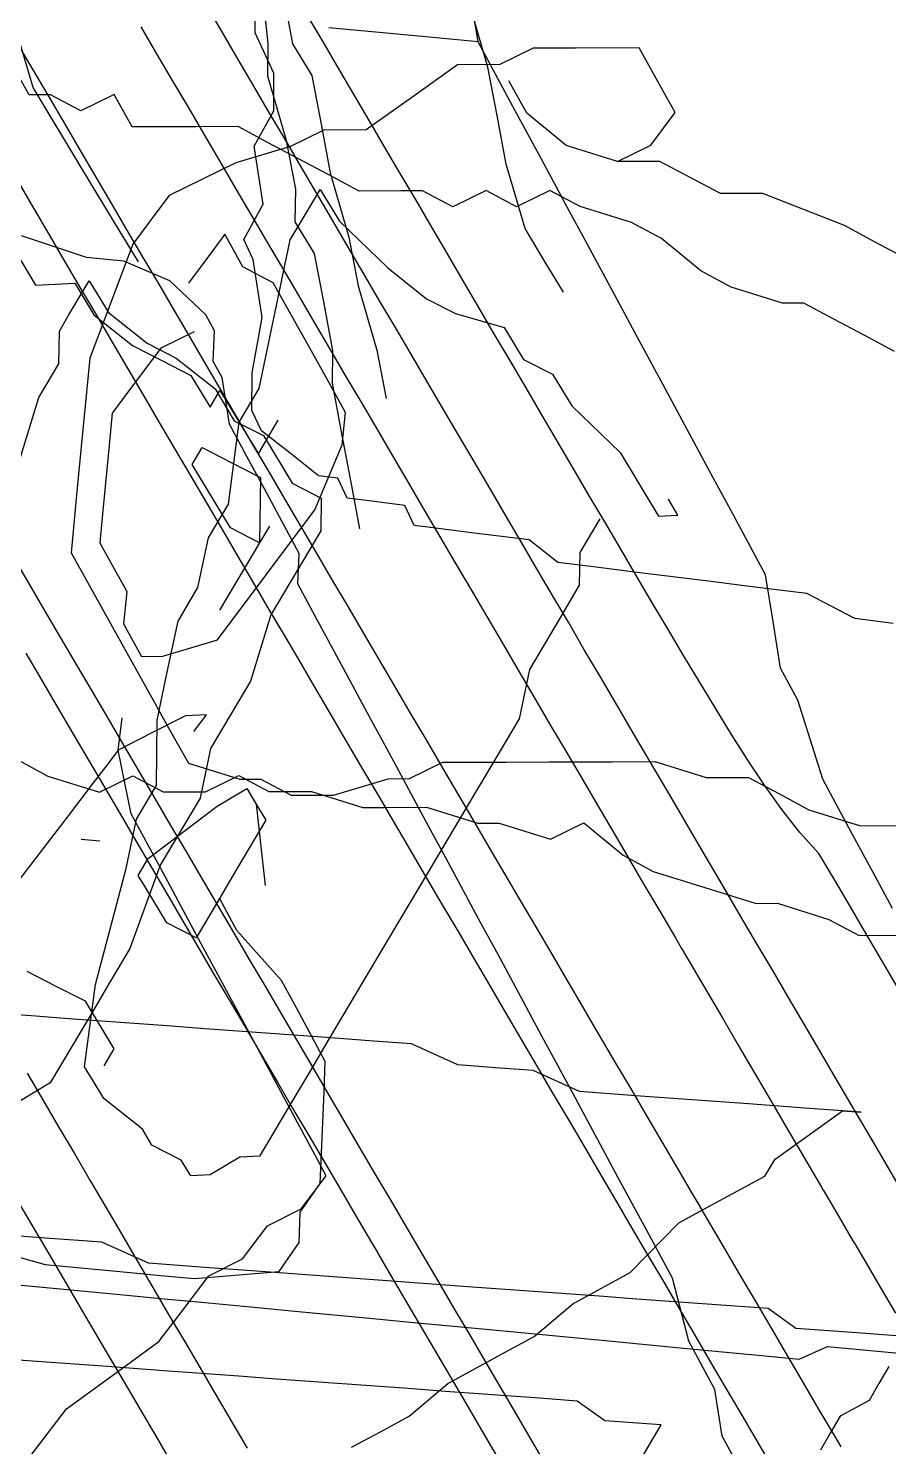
# Model space of a CAD drawing. Extents: x 360 to 742, y 109 to 616.
# Drawn here: x 603.9 to 641.1, y 212.7 to 274 of the extents above; entities that cross this region are included whole.
import ezdxf

# ---------------------------------------------------------------- set-up
doc = ezdxf.new("R2010")
doc.units = 0

msp = doc.modelspace()

# ---------------------------------------------------------------- linework, layer by layer
at = {"layer": '1', "color": 252}
for points in [[(641.219, 235.95, 16.441), (640.466, 237.345, 17.657), (639.338, 239.439, 19.487), (638.21, 241.533, 21.316), (637.135, 244.946, 24.95), (636.381, 246.341, 26.167), (636.06, 248.356, 28.582), (635.737, 250.374, 30.996), (634.983, 251.768, 32.215), (634.232, 253.166, 33.435), (633.478, 254.56, 34.655), (632.348, 256.654, 36.484), (631.598, 258.05, 37.704), (630.091, 260.841, 40.141), (629.338, 262.236, 41.36), (627.836, 265.028, 43.799), (627.082, 266.424, 45.014), (626.704, 267.121, 45.624), (625.952, 268.517, 46.845), (624.823, 270.61, 48.674), (623.319, 273.401, 51.111), (622.995, 275.42, 53.527), (622.296, 278.133, 56.551), (622.296, 278.133, 56.551)], [(618.216, 252.356, -104.479), (618.216, 252.356, -104.479), (618.216, 252.356, -104.479), (618.216, 252.356, -104.479), (618.216, 252.356, -104.479), (618.216, 252.356, -104.479), (617.819, 254.454, -103.814), (617.422, 256.553, -103.151), (617.026, 258.652, -102.49), (617.042, 260.064, -102.425), (616.648, 262.162, -101.762), (616.253, 264.261, -101.101), (615.421, 265.633, -99.902), (615.44, 267.044, -99.838), (615.044, 269.142, -99.176), (614.232, 271.927, -97.912), (614.251, 273.34, -97.849), (613.873, 276.851, -97.123)], [(641.244, 248.272, 120.626), (639.587, 248.48, 119.523), (637.523, 249.558, 117.384), (635.04, 249.867, 115.729), (633.385, 250.075, 114.628), (631.728, 250.283, 113.526), (630.072, 250.491, 112.426), (628.416, 250.7, 111.324), (626.759, 250.906, 110.223), (625.523, 251.88, 108.633), (623.868, 252.087, 107.53), (623.04, 252.191, 106.98), (621.384, 252.398, 105.877), (620.555, 252.503, 105.327), (620.146, 253.371, 104.287), (618.491, 253.579, 103.186), (617.663, 253.684, 102.634), (617.256, 254.553, 101.596), (616.426, 254.655, 101.044), (615.194, 255.628, 99.453), (613.957, 256.599, 97.862), (613.55, 257.466, 96.822), (613.562, 259.1, 95.297), (613.997, 261.497, 93.277), (613.603, 263.997, 90.71), (613.198, 264.866, 89.672), (614.04, 266.396, 88.695), (613.646, 268.896, 86.127), (614.488, 270.423, 85.15), (614.501, 272.057, 83.621), (613.687, 273.792, 81.541), (613.701, 275.426, 80.014)], [(614.913, 275.415, -81.396), (615.307, 273.317, -82.059), (616.135, 271.946, -83.256), (616.532, 269.848, -83.918), (616.931, 267.749, -84.582), (617.74, 264.965, -85.842), (618.135, 262.866, -86.505), (618.947, 260.081, -87.767), (619.344, 257.984, -88.431), (619.344, 257.984, -88.431), (619.344, 257.984, -88.431)], [(641.479, 223.996, 130.19), (640.798, 225.156, 131.256), (640.119, 226.315, 132.324), (639.44, 227.473, 133.389), (638.76, 228.63, 134.455), (638.76, 228.63, 134.455), (638.082, 229.791, 135.522), (637.404, 230.948, 136.586), (636.723, 232.106, 137.652), (636.046, 233.263, 138.719), (635.365, 234.42, 139.784), (634.687, 235.578, 140.85), (634.006, 236.737, 141.914), (633.33, 237.897, 142.985), (632.65, 239.051, 144.049), (631.973, 240.215, 145.117), (631.291, 241.371, 146.182), (630.61, 242.527, 147.247), (629.933, 243.688, 148.315), (629.256, 244.845, 149.381), (628.575, 246.004, 150.447), (627.892, 247.161, 151.515), (627.216, 248.32, 152.581), (626.535, 249.479, 153.646), (625.858, 250.636, 154.71), (625.18, 251.796, 155.776), (624.501, 252.955, 156.843), (623.823, 254.112, 157.909), (623.143, 255.269, 158.976), (622.461, 256.428, 160.04), (621.782, 257.586, 161.108), (621.103, 258.744, 162.174), (620.423, 259.9, 163.237), (619.748, 261.061, 164.304), (619.066, 262.218, 165.37), (618.387, 263.375, 166.437), (617.711, 264.536, 167.502), (617.029, 265.692, 168.57), (616.351, 266.852, 169.636), (615.67, 268.009, 170.7), (614.992, 269.169, 171.768), (614.313, 270.326, 172.833), (613.634, 271.486, 173.899), (612.956, 272.645, 174.965), (612.275, 273.803, 176.033), (611.597, 274.96, 177.099)], [(641.441, 232.545, -0.57), (640.762, 233.698, 0.498), (640.082, 234.861, 1.563), (640.082, 234.861, 1.563), (639.403, 236.018, 2.629), (638.724, 237.176, 3.695), (638.042, 238.333, 4.761), (637.216, 239.236, 6.006), (636.436, 240.225, 7.195), (635.696, 241.274, 8.34), (634.973, 242.365, 9.457), (634.269, 243.476, 10.554), (633.573, 244.606, 11.643), (632.881, 245.742, 12.722), (632.194, 246.888, 13.795), (631.509, 248.041, 14.868), (630.827, 249.193, 15.94), (630.147, 250.346, 17.009), (629.468, 251.504, 18.077), (628.789, 252.658, 19.143), (628.108, 253.816, 20.211), (627.427, 254.974, 21.276), (626.748, 256.133, 22.341), (626.07, 257.292, 23.409), (625.392, 258.446, 24.473), (624.712, 259.606, 25.541), (624.031, 260.762, 26.605), (623.353, 261.921, 27.673), (622.672, 263.082, 28.739), (621.994, 264.238, 29.805), (621.317, 265.398, 30.871), (620.636, 266.557, 31.938), (619.957, 267.714, 33), (619.279, 268.871, 34.072), (618.599, 270.031, 35.138), (617.92, 271.191, 36.204), (617.242, 272.347, 37.269), (616.562, 273.505, 38.336), (615.882, 274.663, 39.398)], [(627.002, 262.589, -98.438), (627.002, 262.589, -98.438), (627.002, 262.589, -98.438), (627.002, 262.589, -98.438), (627.002, 262.589, -98.438), (626.174, 263.962, -97.239), (625.345, 265.334, -96.042), (624.535, 268.118, -94.783), (624.139, 270.216, -94.118), (623.744, 272.316, -93.457), (622.934, 275.098, -92.193)], [(608.644, 263.891, -90.9), (608.644, 263.891, -90.9), (608.644, 263.891, -90.9), (607.817, 265.263, -89.704), (606.161, 268.006, -87.308), (604.093, 271.434, -84.314), (603.281, 274.218, -83.053)], [(608.751, 274.053, 162.057), (609.432, 272.892, 160.99), (610.108, 271.734, 159.925), (610.79, 270.578, 158.858), (611.468, 269.418, 157.792), (612.148, 268.26, 156.726), (612.826, 267.1, 155.659), (613.506, 265.943, 154.593), (614.184, 264.784, 153.527), (614.865, 263.626, 152.46), (615.546, 262.467, 151.396), (616.223, 261.309, 150.33), (616.903, 260.15, 149.265), (617.578, 258.992, 148.198), (618.26, 257.833, 147.134), (618.939, 256.676, 146.066), (619.616, 255.517, 144.999), (620.296, 254.36, 143.933), (620.976, 253.2, 142.868), (621.656, 252.043, 141.802), (622.332, 250.886, 140.735), (623.013, 249.726, 139.666), (623.694, 248.566, 138.604), (624.373, 247.411, 137.537), (625.051, 246.254, 136.472), (625.731, 245.093, 135.403), (626.409, 243.936, 134.339), (627.088, 242.778, 133.272), (627.355, 242.325, 132.858), (627.377, 242.286, 132.819), (627.377, 242.286, 132.819), (627.377, 242.286, 132.819), (627.377, 242.286, 132.819), (627.377, 242.286, 132.819), (627.377, 242.286, 132.819), (627.377, 242.286, 132.819), (627.377, 242.286, 132.819), (627.377, 242.286, 132.819), (627.853, 241.475, 132.073), (628.47, 240.421, 131.103), (629.132, 239.292, 130.066), (629.804, 238.146, 129.007), (630.482, 236.988, 127.945), (631.162, 235.832, 126.882), (631.842, 234.674, 125.814), (632.106, 234.222, 125.399), (632.13, 234.182, 125.36), (632.13, 234.182, 125.36), (632.13, 234.182, 125.36), (632.13, 234.182, 125.36), (632.13, 234.182, 125.36), (632.13, 234.182, 125.36), (632.13, 234.182, 125.36), (632.603, 233.372, 124.614), (633.221, 232.318, 123.643), (633.883, 231.193, 122.605), (634.555, 230.044, 121.549), (635.234, 228.886, 120.485), (635.498, 228.432, 120.071), (635.521, 228.396, 120.034), (635.521, 228.396, 120.034), (635.521, 228.396, 120.034), (635.521, 228.396, 120.034), (635.521, 228.396, 120.034), (635.521, 228.396, 120.034), (635.521, 228.396, 120.034), (635.521, 228.396, 120.034), (635.998, 227.586, 119.287), (636.615, 226.531, 118.318), (637.277, 225.402, 117.278), (638.15, 223.912, 115.908), (638.229, 223.777, 115.782), (638.235, 223.768, 115.774), (638.235, 223.768, 115.774), (638.235, 223.768, 115.774), (638.235, 223.768, 115.774), (638.235, 223.768, 115.774), (638.235, 223.768, 115.774), (638.235, 223.768, 115.774), (638.235, 223.768, 115.774), (638.235, 223.768, 115.774), (638.235, 223.768, 115.774), (638.235, 223.768, 115.774), (638.235, 223.768, 115.774), (638.71, 222.957, 115.029), (639.512, 221.587, 113.769), (639.586, 221.462, 113.652), (639.592, 221.453, 113.646), (639.592, 221.453, 113.646), (639.592, 221.453, 113.646), (639.592, 221.453, 113.646), (639.592, 221.453, 113.646), (639.592, 221.453, 113.646), (639.592, 221.453, 113.646), (639.592, 221.453, 113.646), (640.068, 220.644, 112.899), (640.686, 219.59, 111.928), (641.347, 218.465, 110.893)], [(623.319, 273.401, 51.111), (620.897, 273.632, 49.354), (616.863, 274.015, 46.422)], [(603.41, 273.353, 181.478), (604.091, 272.194, 180.413), (604.768, 271.034, 179.349), (605.447, 269.875, 178.282), (606.124, 268.716, 177.22), (606.804, 267.558, 176.15), (607.484, 266.402, 175.083), (608.163, 265.24, 174.015), (608.163, 265.24, 174.015), (608.841, 264.084, 172.952), (609.52, 262.927, 171.884), (610.2, 261.767, 170.817), (610.878, 260.609, 169.752), (611.557, 259.451, 168.685), (612.237, 258.295, 167.619), (612.916, 257.134, 166.553), (613.594, 255.977, 165.489), (614.276, 254.816, 164.421), (614.953, 253.661, 163.355), (615.636, 252.5, 162.29), (616.313, 251.344, 161.225), (616.991, 250.184, 160.159), (617.672, 249.025, 159.09), (618.349, 247.867, 158.026), (619.028, 246.711, 156.958), (619.71, 245.551, 155.893), (620.386, 244.393, 154.829), (621.068, 243.236, 153.762), (621.745, 242.078, 152.696), (622.426, 240.918, 151.63), (623.102, 239.762, 150.562), (623.784, 238.603, 149.496), (624.461, 237.447, 148.431), (625.138, 236.288, 147.367), (625.823, 235.127, 146.298), (626.5, 233.969, 145.231), (627.178, 232.812, 144.167), (627.859, 231.653, 143.102), (628.537, 230.496, 142.033), (629.216, 229.335, 140.967), (629.897, 228.179, 139.901), (630.576, 227.021, 138.839), (631.255, 225.863, 137.768), (631.932, 224.706, 136.703), (632.612, 223.548, 135.64), (632.878, 223.095, 135.225), (632.904, 223.054, 135.186), (632.904, 223.054, 135.186), (632.904, 223.054, 135.186), (632.904, 223.054, 135.186), (632.904, 223.054, 135.186), (632.904, 223.054, 135.186), (632.904, 223.054, 135.186), (632.903, 223.055, 135.187), (633.377, 222.244, 134.441), (633.996, 221.191, 133.468), (634.654, 220.061, 132.43), (635.329, 218.914, 131.375), (636.004, 217.761, 130.311), (636.682, 216.601, 129.244), (637.364, 215.443, 128.179), (638.043, 214.284, 127.114), (638.721, 213.127, 126.049), (638.985, 212.676, 125.631)], [(629.34, 268.234, 44.302), (630.783, 268.94, 42.746), (631.833, 270.346, 41.789), (631.833, 270.346, 41.789), (631.833, 270.346, 41.789), (631.833, 270.346, 41.789), (631.833, 270.346, 41.789), (631.443, 271.046, 42.386), (630.273, 273.145, 44.182), (627.523, 273.135, 47.415), (625.694, 273.129, 49.57), (624.253, 272.423, 51.129), (622.422, 272.417, 53.285), (620.455, 271.007, 55.321), (618.487, 269.598, 57.356), (616.656, 269.592, 59.511), (615.215, 268.886, 61.068), (612.856, 268.177, 63.702), (611.414, 267.469, 65.259), (609.975, 266.763, 66.816), (609.447, 266.06, 67.294), (608.397, 264.656, 68.253), (606.547, 259.741, 69.451), (606.276, 256.935, 69.212), (606.004, 254.13, 68.973), (605.733, 251.325, 68.734), (606.512, 249.927, 67.536), (608.071, 247.127, 65.141), (608.852, 245.727, 63.944), (610.023, 243.628, 62.148), (610.801, 242.229, 60.95), (613.023, 241.536, 58.196), (613.939, 241.539, 57.119), (615.244, 240.841, 55.442), (617.074, 240.849, 53.285), (619.432, 241.558, 50.651), (620.348, 241.562, 49.575), (621.789, 242.267, 48.017), (622.706, 242.271, 46.94), (624.536, 242.278, 44.784), (626.368, 242.283, 42.629), (629.117, 242.293, 39.396), (630.946, 242.3, 37.239), (633.168, 241.606, 34.487), (635, 241.613, 32.331), (636.307, 240.916, 30.654), (637.611, 240.22, 28.977), (639.832, 239.527, 26.223), (641.663, 239.533, 24.068)], [(641.302, 260.027, 9.904), (639.996, 260.723, 11.58), (638.691, 261.42, 13.256), (637.385, 262.115, 14.933), (636.469, 262.113, 16.01), (634.247, 262.806, 18.764), (632.943, 263.504, 20.441), (631.246, 264.899, 22.717), (629.942, 265.596, 24.392), (627.72, 266.288, 27.148), (626.414, 266.985, 28.824), (624.972, 266.28, 30.38), (623.667, 266.976, 32.058), (622.226, 266.27, 33.614), (620.919, 266.966, 35.29), (620.005, 266.963, 36.368), (618.174, 266.956, 38.523), (616.868, 267.653, 40.201), (614.255, 269.046, 43.552), (612.95, 269.743, 45.23), (611.119, 269.736, 47.385), (608.372, 269.726, 50.617), (607.593, 271.126, 51.816), (606.152, 270.42, 53.372), (604.844, 271.116, 55.048), (603.929, 271.113, 56.126), (603.539, 271.813, 56.725)], [(641.751, 264.07, 28.855), (640.445, 264.768, 30.532), (639.141, 265.464, 32.208), (635.613, 266.853, 36.639), (633.783, 266.847, 38.795), (632.477, 267.543, 40.471), (631.17, 268.239, 42.148), (629.34, 268.234, 44.302), (627.12, 268.926, 47.057), (625.423, 270.324, 49.332), (624.643, 271.723, 50.529)], [(635.959, 211.935, 112.585), (635.339, 212.991, 113.553), (634.678, 214.117, 114.59), (634.006, 215.265, 115.646), (633.327, 216.419, 116.711), (632.651, 217.578, 117.778), (631.968, 218.737, 118.843), (631.293, 219.893, 119.907), (630.61, 221.053, 120.972), (629.933, 222.21, 122.041), (629.255, 223.366, 123.106), (628.575, 224.527, 124.173), (627.897, 225.686, 125.238), (627.216, 226.843, 126.304), (626.539, 228.002, 127.371), (625.859, 229.158, 128.438), (625.179, 230.316, 129.503), (624.502, 231.475, 130.57), (623.822, 232.632, 131.634), (623.142, 233.791, 132.702), (622.465, 234.95, 133.767), (621.783, 236.108, 134.831), (621.104, 237.267, 135.902), (620.425, 238.424, 136.965), (619.744, 239.581, 138.029), (619.067, 240.742, 139.097), (618.386, 241.899, 140.163), (617.709, 243.056, 141.229), (617.03, 244.215, 142.295), (616.351, 245.373, 143.363), (615.673, 246.533, 144.427), (614.994, 247.689, 145.494), (614.314, 248.849, 146.561), (613.635, 250.007, 147.626), (612.955, 251.166, 148.693), (612.275, 252.324, 149.761), (611.598, 253.48, 150.825), (610.917, 254.639, 151.889), (610.238, 255.797, 152.956), (609.559, 256.956, 154.023), (608.879, 258.114, 155.089), (608.201, 259.272, 156.153), (607.523, 260.431, 157.222), (606.843, 261.586, 158.286), (606.163, 262.744, 159.352), (605.485, 263.904, 160.419), (604.805, 265.063, 161.484), (604.126, 266.221, 162.551), (603.445, 267.379, 163.619)], [(628.57, 252.783, -101.152), (627.709, 251.331, -100.083), (627.689, 249.918, -100.149), (626.828, 248.464, -99.079), (625.533, 246.284, -97.475), (625.086, 244.145, -97.005), (624.222, 242.69, -95.938), (622.93, 240.509, -94.333), (621.634, 238.329, -92.729), (620.771, 236.876, -91.661), (619.478, 234.692, -90.056), (618.615, 233.241, -88.987), (617.754, 231.787, -87.919), (616.891, 230.332, -86.85), (616.028, 228.88, -85.782), (615.596, 228.153, -85.247), (614.734, 226.699, -84.178), (614.303, 225.971, -83.645), (614.303, 225.971, -83.645), (613.873, 225.246, -83.11), (613.873, 225.246, -83.11), (613.873, 225.246, -83.11), (613.873, 225.246, -83.11), (613.873, 225.246, -83.11), (613.026, 225.203, -81.976), (611.75, 224.436, -80.309), (610.906, 224.394, -79.177), (610.491, 225.079, -78.576), (609.231, 225.725, -76.845), (608.819, 226.41, -76.245), (607.145, 227.741, -73.916), (606.732, 228.426, -73.316), (606.732, 228.426, -73.316), (606.732, 228.426, -73.316), (606.732, 228.426, -73.316), (606.318, 229.111, -72.719), (606.784, 232.665, -73.124), (608.112, 237.672, -74.598), (608.56, 239.812, -75.069), (609.423, 241.264, -76.137), (609.458, 244.091, -76.009), (609.908, 246.229, -76.479), (610.357, 248.368, -76.948), (611.218, 249.823, -78.019), (611.668, 251.962, -78.489), (612.529, 253.417, -79.557), (612.994, 256.969, -79.965), (613.857, 258.422, -81.034), (614.756, 262.701, -81.974), (615.204, 264.842, -82.445), (615.636, 265.568, -82.978), (615.636, 265.568, -82.978), (615.636, 265.568, -82.978), (616.066, 266.294, -83.513), (616.499, 267.022, -84.047), (616.499, 267.022, -84.047), (616.499, 267.022, -84.047), (617.326, 265.651, -85.246), (619.413, 263.634, -88.176), (621.086, 262.304, -90.504), (622.345, 261.659, -92.238), (624.447, 261.055, -95.1), (625.276, 259.682, -96.3), (626.535, 259.039, -98.03), (627.364, 257.667, -99.23), (629.448, 255.65, -102.157), (631.107, 252.908, -104.554), (631.951, 252.949, -105.687), (631.951, 252.949, -105.687), (631.537, 253.635, -105.087)], [(634.619, 211.749, 13.814), (633.868, 213.148, 15.036), (633.547, 215.162, 17.45), (632.416, 217.256, 19.279), (631.718, 219.97, 22.302), (630.59, 222.062, 24.132), (629.46, 224.157, 25.96), (628.706, 225.553, 27.178), (627.957, 226.949, 28.397), (627.202, 228.346, 29.616), (626.073, 230.437, 31.446), (624.946, 232.533, 33.276), (624.193, 233.928, 34.495), (623.44, 235.322, 35.712), (621.932, 238.114, 38.151), (621.18, 239.508, 39.37), (620.428, 240.906, 40.59), (619.677, 242.301, 41.809), (619.3, 242.999, 42.416), (618.546, 244.392, 43.636), (617.795, 245.79, 44.857), (616.286, 248.581, 47.294), (615.535, 249.978, 48.513), (615.589, 251.297, 50.318), (614.838, 252.693, 51.537), (614.086, 254.087, 52.755), (613.332, 255.484, 53.975), (612.578, 256.881, 55.195), (612.257, 258.895, 57.609), (611.879, 259.591, 58.22), (611.934, 260.913, 60.024), (611.556, 261.61, 60.632), (611.556, 261.61, 60.632), (611.556, 261.61, 60.632), (610.001, 263.08, 61.267), (608.009, 263.933, 60.705), (606.396, 264.089, 59.533), (603.6, 265.015, 58.383)], [(611.06, 260.875, 51.02), (609.619, 260.169, 52.575), (608.568, 258.765, 53.534), (607.515, 257.358, 54.493), (607.378, 255.955, 54.373), (607.109, 253.15, 54.134), (606.973, 251.747, 54.014), (607.362, 251.047, 53.415), (608.142, 249.649, 52.218), (608.007, 248.245, 52.098), (608.785, 246.846, 50.901), (609.702, 246.85, 49.823), (612.058, 247.559, 47.189), (614.164, 250.37, 45.273), (616.265, 253.182, 43.356), (617.452, 255.989, 42.518), (617.59, 257.393, 42.636), (616.808, 258.792, 43.834), (616.028, 260.191, 45.032), (614.468, 262.991, 47.427), (613.162, 263.688, 49.103), (612.383, 265.088, 50.301), (611.857, 264.384, 50.779), (610.806, 262.978, 51.738)], [(603.373, 264.267, -66.579), (604.2, 262.895, -67.777), (605.891, 262.976, -70.043), (606.719, 261.604, -71.241), (608.392, 260.275, -73.572), (609.65, 259.63, -75.303), (610.908, 258.985, -77.035), (611.738, 257.613, -78.231), (611.738, 257.613, -78.231), (612.167, 258.341, -78.766), (612.167, 258.341, -78.766), (612.582, 257.655, -79.365), (613.41, 256.282, -80.563), (613.41, 256.282, -80.563), (613.825, 255.598, -81.162), (613.825, 255.598, -81.162), (614.254, 256.324, -81.696), (614.254, 256.324, -81.696), (614.254, 256.324, -81.696), (614.254, 256.324, -81.696), (614.254, 256.324, -81.696), (614.254, 256.324, -81.696), (614.686, 257.052, -82.231), (614.686, 257.052, -82.231)], [(603.47, 255.169, -84.485), (604.348, 258.034, -85.493), (605.211, 259.489, -86.561), (605.23, 260.9, -86.497), (605.66, 261.629, -87.031), (606.523, 263.083, -88.099), (606.523, 263.083, -88.099), (606.523, 263.083, -88.099), (606.523, 263.083, -88.099), (606.523, 263.083, -88.099), (606.523, 263.083, -88.099), (606.523, 263.083, -88.099), (606.523, 263.083, -88.099), (607.351, 261.711, -89.297), (609.023, 260.38, -91.629), (610.281, 259.736, -93.358), (611.956, 258.404, -95.691), (612.783, 257.032, -96.887), (614.044, 256.387, -98.62), (615.285, 254.331, -100.414), (616.544, 253.686, -102.147), (616.544, 253.686, -102.147), (616.544, 253.686, -102.147), (616.544, 253.686, -102.147), (616.544, 253.686, -102.147), (616.526, 252.272, -102.213), (615.233, 250.092, -100.609), (614.369, 248.64, -99.539), (613.49, 245.773, -98.535), (611.762, 242.864, -96.397), (611.316, 240.724, -95.927), (609.59, 237.818, -93.787), (608.279, 234.223, -92.249), (607.417, 232.77, -91.181), (606.555, 231.317, -90.112), (606.122, 230.59, -89.577), (604.829, 228.409, -87.972), (603.553, 227.641, -86.305)], [(614.311, 252.48, -90.62), (614.311, 252.48, -90.62), (614.311, 252.48, -90.62), (614.311, 252.48, -90.62), (613.878, 251.755, -90.084), (612.62, 252.399, -88.353), (610.964, 255.141, -85.959), (610.964, 255.141, -85.959), (611.396, 255.87, -86.491), (612.653, 255.224, -88.225), (613.914, 254.581, -89.957), (613.878, 251.755, -90.084), (612.154, 248.847, -87.946)], [(626.348, 211.743, 131.13), (625.673, 212.901, 132.197), (624.991, 214.06, 133.263), (624.312, 215.215, 134.327), (623.636, 216.375, 135.395), (622.955, 217.534, 136.458), (622.274, 218.691, 137.528), (621.596, 219.851, 138.593), (620.918, 221.008, 139.656), (620.238, 222.168, 140.723), (619.56, 223.325, 141.794), (618.877, 224.482, 142.857), (618.201, 225.639, 143.924), (617.521, 226.799, 144.99), (616.841, 227.957, 146.055), (616.163, 229.117, 147.121), (615.484, 230.274, 148.186), (614.806, 231.43, 149.253), (614.128, 232.592, 150.321), (613.447, 233.749, 151.386), (612.767, 234.906, 152.451), (612.086, 236.065, 153.518), (611.409, 237.223, 154.584), (610.73, 238.382, 155.65), (610.05, 239.539, 156.716), (609.372, 240.697, 157.781), (608.694, 241.855, 158.848), (608.013, 243.014, 159.915), (607.334, 244.172, 160.982), (606.656, 245.326, 162.046), (605.976, 246.488, 163.112), (605.296, 247.646, 164.177), (604.618, 248.804, 165.244), (603.937, 249.962, 166.309), (603.258, 251.123, 167.375)], [(603.776, 246.988, 152.477), (604.452, 245.828, 151.41), (605.132, 244.669, 150.344), (605.132, 244.669, 150.344), (605.812, 243.513, 149.279), (606.491, 242.354, 148.211), (607.173, 241.193, 147.143), (607.85, 240.036, 146.081), (608.53, 238.878, 145.013), (609.21, 237.722, 143.949), (609.883, 236.565, 142.881), (610.564, 235.406, 141.816), (611.245, 234.248, 140.75), (611.924, 233.088, 139.68), (612.603, 231.931, 138.614), (612.869, 231.478, 138.201), (612.892, 231.439, 138.164), (612.892, 231.439, 138.164), (612.892, 231.439, 138.164), (612.892, 231.439, 138.164), (612.892, 231.439, 138.164), (612.892, 231.439, 138.164), (613.369, 230.627, 137.416), (613.986, 229.57, 136.445), (614.65, 228.447, 135.409), (615.32, 227.297, 134.351), (616.001, 226.142, 133.288), (616.677, 224.985, 132.224), (617.356, 223.827, 131.157), (618.036, 222.667, 130.092), (618.713, 221.512, 129.024), (618.98, 221.061, 128.611), (619.002, 221.019, 128.571), (619.002, 221.019, 128.571), (619.002, 221.019, 128.571), (619.002, 221.019, 128.571), (619.002, 221.019, 128.571), (619.476, 220.207, 127.827), (620.097, 219.154, 126.856), (620.757, 218.026, 125.817), (621.432, 216.875, 124.761), (622.108, 215.722, 123.698), (622.784, 214.567, 122.632), (623.465, 213.408, 121.568), (624.143, 212.249, 120.501)], [(611.04, 243.601, 26.096), (611.58, 244.312, 25.646), (611.58, 244.312, 25.646), (611.58, 244.312, 25.646), (611.58, 244.312, 25.646), (611.58, 244.312, 25.646), (610.672, 244.281, 26.73), (610.672, 244.281, 26.73), (609.223, 243.539, 28.262), (607.773, 242.799, 29.796), (607.233, 242.087, 30.244), (606.688, 241.379, 30.692), (605.605, 239.956, 31.591), (604.521, 238.534, 32.489), (603.438, 237.115, 33.387)], [(603.916, 212.197, 25.712), (605.543, 214.328, 24.364), (607.535, 215.78, 22.381), (609.524, 217.23, 20.4), (610.609, 218.652, 19.502), (611.693, 220.072, 18.605), (613.144, 220.814, 17.072), (614.226, 222.236, 16.175), (615.679, 222.975, 14.642), (616.219, 223.685, 14.193), (616.219, 223.685, 14.193), (616.761, 224.398, 13.746), (616.761, 224.398, 13.746), (616.761, 224.398, 13.746), (616.761, 224.398, 13.746), (616.761, 224.398, 13.746), (616.393, 225.079, 14.379), (614.928, 227.801, 16.918), (613.829, 229.841, 18.823), (612.364, 232.563, 21.36), (611.261, 234.605, 23.264), (609.797, 237.325, 25.803), (608.33, 240.047, 28.34), (607.773, 242.799, 29.796), (607.948, 244.192, 29.981), (607.948, 244.192, 29.981)], [(603.433, 242.368, 50.98), (604.739, 241.671, 49.303), (606.96, 240.978, 46.549), (608.401, 241.684, 44.992), (609.708, 240.987, 43.316), (611.539, 240.993, 41.16), (612.981, 241.7, 39.603), (614.285, 241.003, 37.925), (616.118, 241.009, 35.772), (618.338, 240.317, 33.017), (619.254, 240.32, 31.94), (621.086, 240.327, 29.784), (623.31, 239.633, 27.03), (624.223, 239.636, 25.951), (626.444, 238.943, 23.198), (627.886, 239.648, 21.642), (629.582, 238.253, 19.366), (630.887, 237.555, 17.689), (633.108, 236.863, 14.934), (635.33, 236.17, 12.18), (636.246, 236.173, 11.103), (638.467, 235.479, 8.35), (639.773, 234.782, 6.672), (641.603, 234.79, 4.517)], [(613.738, 240.454, -90.599), (614.152, 239.767, -91.196), (614.152, 239.767, -91.196), (613.722, 239.041, -90.663), (612.859, 237.587, -89.595), (611.997, 236.132, -88.525), (611.135, 234.678, -87.455), (609.875, 235.323, -85.725), (609.047, 236.695, -84.528), (608.635, 237.379, -83.929), (609.067, 238.107, -84.463), (612.05, 240.37, -88.334), (613.326, 241.139, -90), (613.738, 240.454, -90.599), (614.117, 236.941, -91.326)], [(606.175, 238.951, 25.82), (606.983, 238.876, 26.408)], [(601.01, 221.572, -1.771), (604.613, 220.567, -0.036), (607.839, 220.259, 2.309), (609.454, 220.106, 3.478), (611.067, 219.951, 4.65), (614.722, 220.266, 8.193), (615.585, 221.507, 10.583), (615.637, 222.824, 12.387), (616.499, 224.069, 14.778), (616.606, 226.705, 18.388), (616.662, 228.024, 20.195), (616.716, 229.343, 22), (615.587, 231.435, 23.828), (614.832, 232.832, 25.046), (612.898, 235.004, 26.291), (612.143, 236.397, 27.508), (612.143, 236.397, 27.508)], [(607.163, 229.154, -73.851), (607.593, 229.881, -74.385), (607.593, 229.881, -74.385), (607.593, 229.881, -74.385), (606.352, 231.939, -72.588), (605.093, 232.584, -70.856), (603.833, 233.228, -69.125)], [(617.856, 212.665, 112.117), (619.099, 213.337, 112.172), (620.339, 214.013, 112.232), (622.01, 215.425, 111.766), (624.492, 216.777, 111.877), (625.733, 217.453, 111.935), (627.404, 218.862, 111.467), (628.645, 219.537, 111.524), (629.887, 220.212, 111.577), (631.988, 222.359, 110.589), (633.23, 223.036, 110.646), (635.711, 224.384, 110.756), (636.144, 225.121, 110.233), (639.056, 227.205, 109.823), (639.866, 227.144, 110.403), (639.866, 227.144, 110.403), (639.866, 227.144, 110.403), (639.866, 227.144, 110.403), (639.866, 227.144, 110.403), (639.056, 227.205, 109.823), (639.056, 227.205, 109.823), (637.432, 227.324, 108.661), (634.997, 227.501, 106.913), (632.564, 227.679, 105.169), (630.128, 227.859, 103.426), (627.694, 228.036, 101.681), (625.69, 228.951, 99.414), (624.068, 229.069, 98.249), (622.442, 229.19, 97.087), (620.438, 230.101, 94.817), (618.817, 230.222, 93.655), (616.383, 230.399, 91.909), (614.756, 230.518, 90.744), (613.135, 230.636, 89.583), (611.512, 230.755, 88.422), (609.889, 230.875, 87.259), (608.268, 230.991, 86.096), (606.646, 231.113, 84.931), (605.831, 231.172, 84.351), (604.209, 231.291, 83.188), (602.587, 231.41, 82.022)], [(603.837, 228.833, 155.691), (604.513, 227.678, 154.627), (605.194, 226.519, 153.563), (605.877, 225.36, 152.496), (606.553, 224.201, 151.43), (607.232, 223.043, 150.363), (607.911, 221.886, 149.296), (608.591, 220.727, 148.23), (609.27, 219.568, 147.163), (609.95, 218.408, 146.099), (610.629, 217.252, 145.032), (611.307, 216.093, 143.966), (611.987, 214.935, 142.9), (612.665, 213.779, 141.834), (613.344, 212.618, 140.768)], [(610.075, 212.008, 131.512), (609.395, 213.168, 132.58), (608.715, 214.325, 133.642), (608.037, 215.482, 134.709), (607.357, 216.64, 135.778), (606.678, 217.799, 136.842), (606, 218.956, 137.907), (605.321, 220.116, 138.975), (604.64, 221.271, 140.041), (603.96, 222.43, 141.108), (603.28, 223.59, 142.173)], [(642.725, 217.385, -26.226), (639.482, 217.622, -28.552), (637.046, 217.802, -30.296), (635.854, 218.654, -31.983), (633.418, 218.833, -33.731), (630.172, 219.071, -36.054), (628.552, 219.19, -37.218), (626.115, 219.369, -38.961), (622.868, 219.604, -41.288), (618.812, 219.904, -44.194), (613.945, 220.259, -47.686), (611.508, 220.439, -49.427), (609.076, 220.617, -51.174), (607.071, 221.53, -53.445), (604.637, 221.707, -55.188), (602.203, 221.887, -56.931)], [(602.493, 219.777, -38.181), (605.72, 219.47, -35.837), (608.14, 219.239, -34.077), (609.754, 219.085, -32.906), (611.368, 218.934, -31.736), (613.787, 218.702, -29.977), (615.4, 218.549, -28.804), (618.628, 218.242, -26.458), (620.24, 218.088, -25.289), (624.276, 217.704, -22.358), (626.693, 217.473, -20.598), (629.115, 217.243, -18.841), (630.727, 217.09, -17.67), (632.341, 216.936, -16.495), (635.568, 216.629, -14.153), (637.18, 216.474, -12.982), (638.417, 217.019, -11.2), (641.645, 216.711, -8.855)], [(630.362, 212.159, -28.427), (630.791, 212.896, -28.949), (630.791, 212.896, -28.949), (630.791, 212.896, -28.949), (631.221, 213.629, -29.473), (631.221, 213.629, -29.473), (630.409, 213.689, -30.056), (628.787, 213.81, -31.217), (627.595, 214.66, -32.907), (625.973, 214.779, -34.069), (623.536, 214.959, -35.814), (621.914, 215.079, -36.977), (620.291, 215.197, -38.142), (618.67, 215.315, -39.303), (616.234, 215.492, -41.046), (614.611, 215.614, -42.211), (612.988, 215.732, -43.375), (611.363, 215.85, -44.535), (609.741, 215.97, -45.7), (607.308, 216.148, -47.442), (604.873, 216.328, -49.189), (602.438, 216.502, -50.934)], [(641.067, 216.151, 109.327), (640.635, 215.415, 109.852), (640.205, 214.681, 110.379), (638.964, 214.006, 110.319), (638.964, 214.006, 110.319), (638.533, 213.27, 110.845), (638.107, 212.534, 111.37)]]:
    msp.add_polyline3d(points, dxfattribs=at)

doc.saveas('drawing.dxf')
